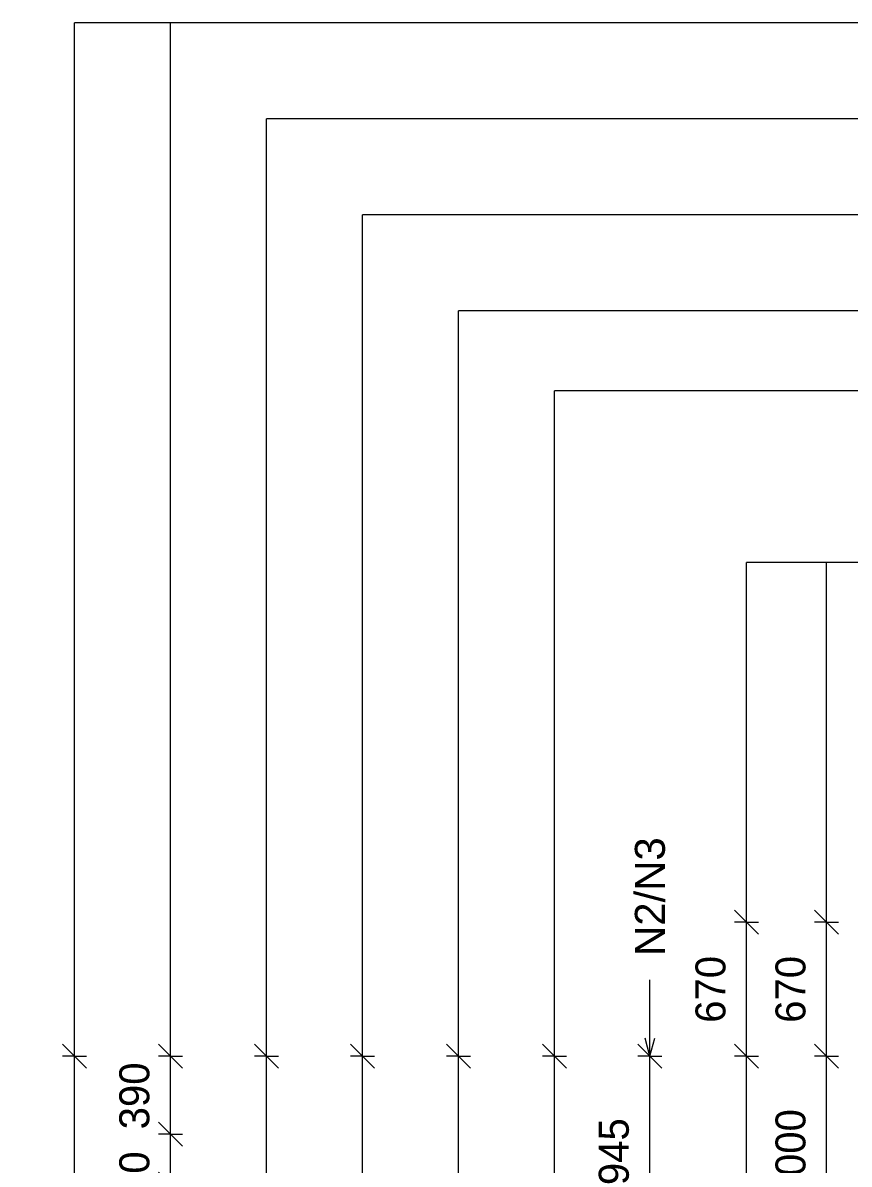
# Model space of a CAD drawing. Header units: millimetres. Extents: x 1002 to 19652, y -2551 to 13126.
# Drawn here: x 1002 to 5132, y 7159 to 12868 of the extents above; entities that cross this region are included whole.
import ezdxf

# ---------------------------------------------------------------- set-up
doc = ezdxf.new("R2010")
doc.units = ezdxf.units.MM
for name, color, linetype, lineweight in [('A-ANNO-DIMS', 211, 'Continuous', 9), ('A-ANNO-DIMS-60', 211, 'Continuous', 9), ('A-DETL-MBND', 5, 'Continuous', 18), ('A-DETL-THIN', 151, 'Continuous', 18), ('G-ANNO-TEXT', 231, 'Continuous', 9)]:
    doc.layers.add(name, color=color, linetype=linetype, lineweight=lineweight)
doc.styles.add('Arial_1', font='arial.ttf', dxfattribs={"height": 150})
doc.styles.add('Nirmala UI Semilight', font='NirmalaS.ttf', dxfattribs={"height": 150})
doc.dimstyles.new('Arrow_Filled_-_2_5_NI_UI', dxfattribs={"dimscale": 304.8, "dimtxt": 157.104592, "dimasz": 0.393701, "dimexe": 0.19685, "dimexo": 0.0625, "dimgap": 0.19685, "dimtad": 1, "dimdec": 4, "dimzin": 0, "dimdsep": 46, "dimtxsty": 'Nirmala UI Semilight', "dimblk1": 'OBLIQUE', "dimblk2": 'OBLIQUE', "dimsah": 1, "dimcen": 0.09, "dimazin": 0, "dimtfac": 1, "dimtdec": 4, "dimtix": 1, "dimtmove": 2, "dimatfit": 3, "dimfxl": 0.19685, "dimfxlon": 1, "dimtvp": 1, "dimtolj": 1, "dimtzin": 0, "dimarcsym": 2})
doc.dimstyles.new('Arrow_Filled_-_2_5_NI_UI_1', dxfattribs={"dimscale": 304.8, "dimtxt": 157.104592, "dimasz": 0.393701, "dimexe": 0.19685, "dimexo": 0.0625, "dimgap": 0.19685, "dimtad": 1, "dimdec": 4, "dimzin": 0, "dimdsep": 46, "dimtxsty": 'Nirmala UI Semilight', "dimblk1": 'OBLIQUE', "dimblk2": 'OBLIQUE', "dimsah": 1, "dimcen": 0.09, "dimazin": 0, "dimtfac": 1, "dimtdec": 4, "dimtix": 1, "dimtmove": 0, "dimatfit": 3, "dimfxl": 0.19685, "dimfxlon": 1, "dimtvp": 1, "dimtolj": 1, "dimtzin": 0, "dimarcsym": 2})

# ---------------------------------------------------------------- blocks, each defined once
blk = doc.blocks.new('DIMBLOCK38-Elevation Front')
at = {"layer": 'A-ANNO-DIMS-60'}
for p, q in [((1259.7, 7700), (1199.7, 7760)), ((1259.7, 7700), (1199.7, 7700)), ((1259.7, -1395), (1259.7, 7700)), ((1259.7, 7700), (1319.7, 7640)), ((1259.7, 7700), (1319.7, 7700)), ((1259.7, -1395), (1199.7, -1335)), ((1259.7, -1395), (1199.7, -1395)), ((1259.7, -1395), (1319.7, -1455)), ((1259.7, -1395), (1319.7, -1395))]:
    blk.add_line(p, q, dxfattribs=at)
at = {"layer": 'A-ANNO-DIMS-60', "color": 0, "insert": (1004, 2924), "char_height": 150, "width": 548.438, "attachment_point": 1, "rotation": 90, "line_spacing_factor": 1.142579, "style": 'Nirmala UI Semilight'}
blk.add_mtext('9095', dxfattribs=at)
blk = doc.blocks.new('_Oblique')
at = {"color": 0, "linetype": 'ByBlock', "lineweight": -2}
blk.add_line((-0.5, -0.5), (0.5, 0.5), dxfattribs=at)
blk = doc.blocks.new('DIMBLOCK39-Elevation Front')
at = {"layer": 'A-ANNO-DIMS-60'}
for p, q in [((1739.7, 7310), (1679.7, 7370)), ((1739.7, 7310), (1679.7, 7310)), ((1739.7, 7060), (1739.7, 7310)), ((1739.7, 7310), (1799.7, 7250)), ((1739.7, 7310), (1799.7, 7310)), ((1739.7, 7060), (1679.7, 7120)), ((1739.7, 7060), (1679.7, 7060)), ((1739.7, 7060), (1799.7, 7000)), ((1739.7, 7060), (1799.7, 7060))]:
    blk.add_line(p, q, dxfattribs=at)
at = {"layer": 'A-ANNO-DIMS-60', "color": 0, "insert": (1484, 6888.8), "char_height": 150, "width": 411.328, "attachment_point": 1, "rotation": 90, "line_spacing_factor": 1.142579, "style": 'Nirmala UI Semilight'}
blk.add_mtext('250', dxfattribs=at)
blk = doc.blocks.new('DIMBLOCK40-Elevation Front')
at = {"layer": 'A-ANNO-DIMS-60'}
for p, q in [((1739.7, 7700), (1679.7, 7760)), ((1739.7, 7700), (1679.7, 7700)), ((1739.7, 7310), (1739.7, 7700)), ((1739.7, 7700), (1799.7, 7640)), ((1739.7, 7700), (1799.7, 7700)), ((1739.7, 7310), (1679.7, 7370)), ((1739.7, 7310), (1679.7, 7310)), ((1739.7, 7310), (1799.7, 7250)), ((1739.7, 7310), (1799.7, 7310))]:
    blk.add_line(p, q, dxfattribs=at)
at = {"layer": 'A-ANNO-DIMS-60', "color": 0, "insert": (1484, 7333.6), "char_height": 150, "width": 411.328, "attachment_point": 1, "rotation": 90, "line_spacing_factor": 1.142579, "style": 'Nirmala UI Semilight'}
blk.add_mtext('390', dxfattribs=at)
blk = doc.blocks.new('DIMBLOCK45-Elevation Front')
at = {"layer": 'A-ANNO-DIMS-60'}
for p, q in [((3659.7, 7700), (3599.7, 7760)), ((3659.7, 7700), (3599.7, 7700)), ((3659.7, 3689.9), (3659.7, 7700)), ((3659.7, 7700), (3719.7, 7640)), ((3659.7, 7700), (3719.7, 7700)), ((3659.7, 3689.9), (3599.7, 3749.9)), ((3659.7, 3689.9), (3599.7, 3689.9)), ((3659.7, 3689.9), (3719.7, 3629.9)), ((3659.7, 3689.9), (3719.7, 3689.9))]:
    blk.add_line(p, q, dxfattribs=at)
at = {"layer": 'A-ANNO-DIMS-60', "color": 0, "insert": (3404, 5482.2), "char_height": 150, "width": 510.733, "attachment_point": 1, "rotation": 90, "line_spacing_factor": 1.142579, "style": 'Nirmala UI Semilight'}
blk.add_mtext('4010', dxfattribs=at)
blk = doc.blocks.new('DIMBLOCK47-Elevation Front')
at = {"layer": 'A-ANNO-DIMS-60'}
for p, q in [((5019.7, 7700), (4959.7, 7760)), ((5019.7, 7700), (4959.7, 7700)), ((5019.7, 6700), (5019.7, 7700)), ((5019.7, 7700), (5079.7, 7640)), ((5019.7, 7700), (5079.7, 7700)), ((5019.7, 6700), (4959.7, 6760)), ((5019.7, 6700), (4959.7, 6700)), ((5019.7, 6700), (5079.7, 6640)), ((5019.7, 6700), (5079.7, 6700))]:
    blk.add_line(p, q, dxfattribs=at)
at = {"layer": 'A-ANNO-DIMS-60', "color": 0, "insert": (4764, 6988.6), "char_height": 150, "width": 507.305, "attachment_point": 1, "rotation": 90, "line_spacing_factor": 1.142579, "style": 'Nirmala UI Semilight'}
blk.add_mtext('1000', dxfattribs=at)
blk = doc.blocks.new('DIMBLOCK48-Elevation Front')
at = {"layer": 'A-ANNO-DIMS-60'}
for p, q in [((5019.7, 8370), (4959.7, 8430)), ((5019.7, 8370), (4959.7, 8370)), ((5019.7, 7700), (5019.7, 8370)), ((5019.7, 8370), (5079.7, 8310)), ((5019.7, 8370), (5079.7, 8370)), ((5019.7, 7700), (4959.7, 7760)), ((5019.7, 7700), (4959.7, 7700)), ((5019.7, 7700), (5079.7, 7640)), ((5019.7, 7700), (5079.7, 7700))]:
    blk.add_line(p, q, dxfattribs=at)
at = {"layer": 'A-ANNO-DIMS-60', "color": 0, "insert": (4764, 7866.5), "char_height": 150, "width": 404.473, "attachment_point": 1, "rotation": 90, "line_spacing_factor": 1.142579, "style": 'Nirmala UI Semilight'}
blk.add_mtext('670', dxfattribs=at)
blk = doc.blocks.new('DIMBLOCK50-Elevation Front')
at = {"layer": 'A-ANNO-DIMS-60'}
for p, q in [((4619.7, 7700), (4559.7, 7760)), ((4619.7, 7700), (4559.7, 7700)), ((4619.7, -1365), (4619.7, 7700)), ((4619.7, 7700), (4679.7, 7640)), ((4619.7, 7700), (4679.7, 7700)), ((4619.7, -1365), (4559.7, -1305)), ((4619.7, -1365), (4559.7, -1365)), ((4619.7, -1365), (4679.7, -1425)), ((4619.7, -1365), (4679.7, -1365))]:
    blk.add_line(p, q, dxfattribs=at)
at = {"layer": 'A-ANNO-DIMS-60', "color": 0, "insert": (4364, 2939), "char_height": 150, "width": 548.438, "attachment_point": 1, "rotation": 90, "line_spacing_factor": 1.142579, "style": 'Nirmala UI Semilight'}
blk.add_mtext('9065', dxfattribs=at)
blk = doc.blocks.new('DIMBLOCK51-Elevation Front')
at = {"layer": 'A-ANNO-DIMS-60'}
for p, q in [((4619.7, 8370), (4559.7, 8430)), ((4619.7, 8370), (4559.7, 8370)), ((4619.7, 7700), (4619.7, 8370)), ((4619.7, 8370), (4679.7, 8310)), ((4619.7, 8370), (4679.7, 8370)), ((4619.7, 7700), (4559.7, 7760)), ((4619.7, 7700), (4559.7, 7700)), ((4619.7, 7700), (4679.7, 7640)), ((4619.7, 7700), (4679.7, 7700))]:
    blk.add_line(p, q, dxfattribs=at)
at = {"layer": 'A-ANNO-DIMS-60', "color": 0, "insert": (4364, 7866.5), "char_height": 150, "width": 404.473, "attachment_point": 1, "rotation": 90, "line_spacing_factor": 1.142579, "style": 'Nirmala UI Semilight'}
blk.add_mtext('670', dxfattribs=at)
blk = doc.blocks.new('DIMBLOCK85-Elevation Front')
at = {"layer": 'A-ANNO-DIMS-60'}
for p, q in [((4136.5, 7700), (4076.5, 7760)), ((4136.5, 7700), (4076.5, 7700)), ((4136.5, 6755), (4136.5, 7700)), ((4136.5, 7700), (4196.5, 7640)), ((4136.5, 7700), (4196.5, 7700)), ((4136.5, 6755), (4076.5, 6815)), ((4136.5, 6755), (4076.5, 6755)), ((4136.5, 6755), (4196.5, 6695)), ((4136.5, 6755), (4196.5, 6755))]:
    blk.add_line(p, q, dxfattribs=at)
at = {"layer": 'A-ANNO-DIMS-60', "color": 0, "insert": (3880.8, 7054.7), "char_height": 150, "width": 414.756, "attachment_point": 1, "rotation": 90, "line_spacing_factor": 1.142579, "style": 'Nirmala UI Semilight'}
blk.add_mtext('945', dxfattribs=at)
blk = doc.blocks.new('DIMBLOCK90-Elevation Front')
at = {"layer": 'A-ANNO-DIMS-60'}
for p, q in [((3179.7, 7700), (3119.7, 7760)), ((3179.7, 7700), (3119.7, 7700)), ((3179.7, -1395), (3179.7, 7700)), ((3179.7, 7700), (3239.7, 7640)), ((3179.7, 7700), (3239.7, 7700)), ((3179.7, -1395), (3119.7, -1335)), ((3179.7, -1395), (3119.7, -1395)), ((3179.7, -1395), (3239.7, -1455)), ((3179.7, -1395), (3239.7, -1395))]:
    blk.add_line(p, q, dxfattribs=at)
at = {"layer": 'A-ANNO-DIMS-60', "color": 0, "insert": (2924, 2924), "char_height": 150, "width": 548.438, "attachment_point": 1, "rotation": 90, "line_spacing_factor": 1.142579, "style": 'Nirmala UI Semilight'}
blk.add_mtext('9095', dxfattribs=at)
blk = doc.blocks.new('DIMBLOCK95-Elevation Front')
at = {"layer": 'A-ANNO-DIMS-60'}
for p, q in [((2699.7, 7700), (2639.7, 7760)), ((2699.7, 7700), (2639.7, 7700)), ((2699.7, 2660), (2699.7, 7700)), ((2699.7, 7700), (2759.7, 7640)), ((2699.7, 7700), (2759.7, 7700)), ((2699.7, 2660), (2639.7, 2720)), ((2699.7, 2660), (2639.7, 2660)), ((2699.7, 2660), (2759.7, 2600)), ((2699.7, 2660), (2759.7, 2660))]:
    blk.add_line(p, q, dxfattribs=at)
at = {"layer": 'A-ANNO-DIMS-60', "color": 0, "insert": (2444, 4950.1), "char_height": 150, "width": 551.866, "attachment_point": 1, "rotation": 90, "line_spacing_factor": 1.142579, "style": 'Nirmala UI Semilight'}
blk.add_mtext('5040', dxfattribs=at)
blk = doc.blocks.new('DIMBLOCK109-Elevation Front')
at = {"layer": 'A-ANNO-DIMS-60'}
for p, q in [((2219.7, 7700), (2159.7, 7760)), ((2219.7, 7700), (2159.7, 7700)), ((2219.7, 1678.9), (2219.7, 7700)), ((2219.7, 7700), (2279.7, 7640)), ((2219.7, 7700), (2279.7, 7700)), ((2219.7, 1678.9), (2159.7, 1738.9)), ((2219.7, 1678.9), (2159.7, 1678.9)), ((2219.7, 1678.9), (2279.7, 1618.9)), ((2219.7, 1678.9), (2279.7, 1678.9))]:
    blk.add_line(p, q, dxfattribs=at)
at = {"layer": 'A-ANNO-DIMS-60', "color": 0, "insert": (1964, 4478.1), "char_height": 150, "width": 507.305, "attachment_point": 1, "rotation": 90, "line_spacing_factor": 1.142579, "style": 'Nirmala UI Semilight'}
blk.add_mtext('6021', dxfattribs=at)

msp = doc.modelspace()

# ---------------------------------------------------------------- linework, layer by layer
at = {"layer": 'A-DETL-MBND'}
for p, q in [((2219.67561, 7700), (2219.67561, 12388.31313)), ((7786.56745, 12388.31313), (2219.67561, 12388.31313)), ((2699.67561, 7700), (2699.67561, 11908.31313)), ((7786.56745, 11908.31313), (2699.67561, 11908.31313)), ((3179.67561, 7700), (3179.67561, 11428.31313))]:
    msp.add_line(p, q, dxfattribs=at)
at = {"layer": 'A-DETL-THIN'}
for p, q in [((1259.67561, 7700), (1259.67561, 12868.31313)), ((7786.56745, 12868.31313), (1259.67561, 12868.31313)), ((1739.67561, 7700), (1739.67561, 12868.31313)), ((7885.37341, 11428.31313), (3179.67561, 11428.31313)), ((3659.67561, 7700), (3659.67561, 11028.31313)), ((7885.37341, 11028.31313), (3659.67561, 11028.31313)), ((4619.67561, 8370), (4619.67561, 10168.31313)), ((7786.56745, 10168.31313), (4619.67561, 10168.31313)), ((5019.67561, 8370), (5019.67561, 10168.31313))]:
    msp.add_line(p, q, dxfattribs=at)
at = {"layer": 'G-ANNO-TEXT', "color": 7}
for q in [(4136.2599, 8080.80279), (4112.14448, 7789.75661), (4160.37533, 7789.75661)]:
    msp.add_line((4136.2599, 7699.75661), q, dxfattribs=at)

# ---------------------------------------------------------------- texts
at = {"layer": 'G-ANNO-TEXT', "color": 7, "insert": (4061.2599, 8200.80279), "char_height": 150, "width": 716.708625, "attachment_point": 1, "rotation": 90, "style": 'Arial_1'}
msp.add_mtext('N2/N3', dxfattribs=at)

# ---------------------------------------------------------------- dimensions: what is measured, and where the dimension line sits
at = {"layer": 'A-ANNO-DIMS'}
for base, p1, p2, override, picture, middle in [((4619.67561, 8370), (4679.67561, 7700), (4679.67561, 8370), {"dimpost": '<>', "dimfxl": 670}, 'DIMBLOCK51-Elevation Front', (4482.11285, 8035)), ((5019.67561, 8370), (5079.67561, 7700), (5079.67561, 8370), {"dimpost": '<>', "dimfxl": 670}, 'DIMBLOCK48-Elevation Front', (4882.11285, 8035)), ((1259.67561, 7700), (1319.67561, -1395), (1319.67561, 7700), {"dimpost": '<>', "dimfxl": 9095}, 'DIMBLOCK38-Elevation Front', (1122.11285, 3152.5)), ((1739.67561, 7700), (1799.67561, 7310), (1799.67561, 7700), {"dimpost": '<>', "dimfxl": 390}, 'DIMBLOCK40-Elevation Front', (1602.11285, 7505)), ((2219.67561, 7700), (2279.67561, 1678.89876), (2279.67561, 7700), {"dimpost": '<>', "dimfxl": 6021.101243}, 'DIMBLOCK109-Elevation Front', (2081.69444, 4689.44938)), ((2699.67561, 7700), (2759.67561, 2660), (2759.67561, 7700), {"dimpost": '<>', "dimfxl": 5040}, 'DIMBLOCK95-Elevation Front', (2562.16515, 5180)), ((3179.67561, 7700), (3239.67561, -1395), (3239.67561, 7700), {"dimpost": '<>', "dimfxl": 9095}, 'DIMBLOCK90-Elevation Front', (3042.11285, 3152.5)), ((3659.67561, 7700), (3719.67561, 3689.94073), (3719.67561, 7700), {"dimpost": '<>', "dimfxl": 4010.059273}, 'DIMBLOCK45-Elevation Front', (3521.74674, 5694.97036)), ((4136.50797, 7700), (4196.50797, 6755), (4196.50797, 7700), {"dimpost": '<>', "dimfxl": 945}, 'DIMBLOCK85-Elevation Front', (3998.94521, 7227.5)), ((4619.67561, 7700), (4679.67561, -1365), (4679.67561, 7700), {"dimpost": '<>', "dimfxl": 9065}, 'DIMBLOCK50-Elevation Front', (4482.11285, 3167.5)), ((5019.67561, 7700), (5079.67561, 6700), (5079.67561, 7700), {"dimpost": '<>', "dimfxl": 1000}, 'DIMBLOCK47-Elevation Front', (4881.74674, 7200))]:
    dim = msp.add_linear_dim(base=base, p1=p1, p2=p2, angle=90, dimstyle='Arrow_Filled_-_2_5_NI_UI_1', override=override, dxfattribs=at)
    dim.commit()
    dim.dimension.update_dxf_attribs({"geometry": picture, "text_midpoint": middle})
dim = msp.add_linear_dim(base=(1739.67561, 7310), p1=(1799.67561, 7060), p2=(1799.67561, 7310), angle=90, dimstyle='Arrow_Filled_-_2_5_NI_UI', override={"dimpost": '<>', "dimfxl": 250}, dxfattribs=at)
dim.commit()
dim.dimension.update_dxf_attribs({"geometry": 'DIMBLOCK39-Elevation Front', "text_midpoint": (1583.97245, 7094.5126), "dimtype": 160, "text_rotation": 90})

doc.saveas('drawing.dxf')
